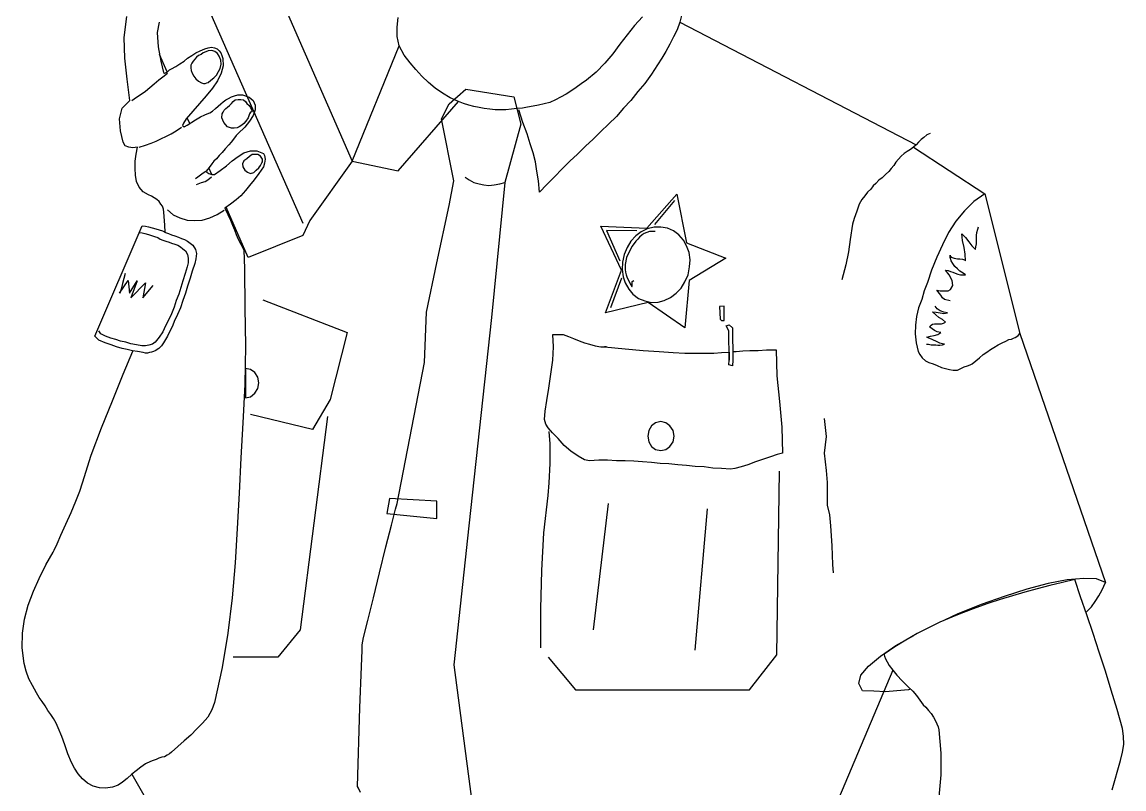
# Model space of a CAD drawing. Extents: x 8762 to 9373, y 5318 to 7259.
# Drawn here: x 8777 to 9373, y 6519 to 6934 of the extents above; entities that cross this region are included whole.
import ezdxf

# ---------------------------------------------------------------- set-up
doc = ezdxf.new("R2010")
doc.units = 0
doc.header["$LTSCALE"] = 1270
doc.header["$MEASUREMENT"] = 0
doc.layers.get('0').update_dxf_attribs({"linetype": 'CONTINUOUS'})

msp = doc.modelspace()

# ---------------------------------------------------------------- linework, layer by layer
at = {"linetype": 'CONTINUOUS'}
for p, q in [((8880.6, 7030.31), (8955.66, 6858.4)), ((8850.45, 7003.8), (8928.88, 6824.92)), ((8832.32, 6925.38), (8833.72, 6936.83)), ((8851.3, 6933.75), (8850.18, 6928.17)), ((8979.94, 6930.96), (8980.49, 6936.27)), ((9112.76, 6936.54), (9108.29, 6931.8)), ((9132.85, 6933.75), (9131.45, 6929.57)), ((9133.97, 6937.94), (9132.85, 6933.75)), ((9132.85, 6933.75), (9260.65, 6867.33)), ((8850.18, 6928.17), (8850.74, 6920.35)), ((8979.94, 6925.94), (8979.94, 6930.96)), ((9104.38, 6926.78), (9100.48, 6921.75)), ((9108.29, 6931.8), (9104.38, 6926.78)), ((9131.45, 6929.57), (9129.5, 6925.66)), ((8832.6, 6914.22), (8832.32, 6925.38)), ((8850.74, 6920.35), (8852.13, 6912.55)), ((8955.66, 6858.4), (8981.05, 6920.91)), ((8981.05, 6920.91), (8979.94, 6925.94)), ((8983.84, 6915.9), (8981.05, 6920.91)), ((9100.48, 6921.75), (9096.57, 6916.46)), ((9127.54, 6921.75), (9125.31, 6917.85)), ((9129.5, 6925.66), (9127.54, 6921.75)), ((8833.99, 6902.78), (8832.6, 6914.22)), ((8855.57, 6906.75), (8851.49, 6916.14)), ((8864.68, 6912.55), (8866.64, 6914.22)), ((8866.64, 6914.22), (8868.87, 6915.61)), ((8868.87, 6915.61), (8871.11, 6917)), ((8871.38, 6914.78), (8870.55, 6913.66)), ((8871.11, 6917), (8873.34, 6918.13)), ((8872.5, 6915.61), (8871.38, 6914.78)), ((8873.9, 6916.17), (8872.5, 6915.61)), ((8873.34, 6918.13), (8875.85, 6919.25)), ((8875.01, 6917), (8873.9, 6916.17)), ((8876.4, 6917.57), (8875.01, 6917)), ((8875.85, 6919.25), (8877.8, 6919.81)), ((8877.8, 6918.13), (8876.4, 6917.57)), ((8877.8, 6919.81), (8879.48, 6920.08)), ((8879.75, 6918.4), (8877.8, 6918.13)), ((8879.48, 6920.08), (8881.15, 6919.81)), ((8881.43, 6917.85), (8879.75, 6918.4)), ((8881.15, 6919.81), (8882.54, 6919.25)), ((8882.83, 6916.73), (8881.43, 6917.85)), ((8882.54, 6919.25), (8883.66, 6918.13)), ((8883.66, 6915.34), (8882.83, 6916.73)), ((8883.66, 6918.13), (8884.5, 6917)), ((8884.5, 6913.11), (8883.66, 6915.34)), ((8884.5, 6917), (8885.06, 6915.61)), ((8885.06, 6915.61), (8885.62, 6913.94)), ((8986.92, 6911.71), (8983.84, 6915.9)), ((9096.57, 6916.46), (9092.39, 6911.43)), ((9123.08, 6914.22), (9120.85, 6910.59)), ((9125.31, 6917.85), (9123.08, 6914.22)), ((8852.13, 6912.55), (8853.53, 6906.41)), ((8856.88, 6907.8), (8857.99, 6908.36)), ((8857.99, 6908.36), (8860.23, 6909.76)), ((8860.23, 6909.76), (8862.46, 6911.15)), ((8862.46, 6911.15), (8864.68, 6912.55)), ((8868.87, 6911.43), (8868.32, 6910.32)), ((8868.32, 6910.32), (8868.32, 6908.92)), ((8868.32, 6908.92), (8868.59, 6907.52)), ((8869.71, 6912.55), (8868.87, 6911.43)), ((8870.55, 6913.66), (8869.71, 6912.55)), ((8883.39, 6906.97), (8884.22, 6908.64)), ((8884.22, 6908.64), (8884.78, 6910.87)), ((8884.78, 6910.87), (8884.5, 6913.11)), ((8885.89, 6910.03), (8884.78, 6906.12)), ((8885.62, 6913.94), (8885.89, 6910.03)), ((8989.98, 6908.08), (8986.92, 6911.71)), ((9092.39, 6911.43), (9087.64, 6906.68)), ((9120.85, 6910.59), (9117.5, 6905.57)), ((8835.38, 6891.34), (8833.99, 6902.78)), ((8848.5, 6900.27), (8851.01, 6902.5)), ((8851.01, 6902.5), (8853.24, 6904.18)), ((8853.24, 6904.18), (8855.76, 6906.12)), ((8853.53, 6906.41), (8854.09, 6906.12)), ((8854.09, 6906.12), (8855.48, 6906.68)), ((8855.48, 6906.68), (8856.88, 6907.8)), ((8868.59, 6907.52), (8869.15, 6906.12)), ((8869.15, 6906.12), (8869.99, 6904.45)), ((8869.99, 6904.45), (8871.11, 6903.06)), ((8871.11, 6903.06), (8872.5, 6901.66)), ((8879.2, 6902.22), (8880.87, 6903.62)), ((8880.87, 6903.62), (8882.27, 6905.01)), ((8882.27, 6905.01), (8883.39, 6906.97)), ((8884.78, 6906.12), (8882.83, 6901.94)), ((8993.33, 6904.45), (8989.98, 6908.08)), ((8996.96, 6901.1), (8993.33, 6904.45)), ((9087.64, 6906.68), (9082.34, 6902.22)), ((9117.5, 6905.57), (9113.87, 6900.54)), ((8841.52, 6894.69), (8843.75, 6896.36)), ((8843.75, 6896.36), (8846.27, 6898.31)), ((8846.27, 6898.31), (8848.5, 6900.27)), ((8872.5, 6901.66), (8874.17, 6900.83)), ((8874.17, 6900.83), (8875.29, 6900.54)), ((8875.29, 6900.54), (8876.13, 6900.54)), ((8876.13, 6900.54), (8876.96, 6900.83)), ((8880.04, 6898.04), (8876.69, 6893.84)), ((8876.96, 6900.83), (8877.8, 6901.1)), ((8877.8, 6901.1), (8879.2, 6902.22)), ((8882.83, 6901.94), (8880.04, 6898.04)), ((9000.59, 6898.04), (8996.96, 6901.1)), ((9004.5, 6895.24), (9000.59, 6898.04)), ((9008.12, 6889.39), (9017.05, 6897.48)), ((9017.05, 6897.48), (9043, 6893.29)), ((9073.97, 6896.36), (9071.46, 6894.69)), ((9076.76, 6898.31), (9073.97, 6896.36)), ((9079.55, 6900.27), (9076.76, 6898.31)), ((9082.34, 6902.22), (9079.55, 6900.27)), ((9113.87, 6900.54), (9110.24, 6896.08)), ((8831.2, 6887.16), (8835.38, 6891.34)), ((8836.5, 6891.34), (8839.01, 6893.01)), ((8839.01, 6893.01), (8841.52, 6894.69)), ((8876.69, 6893.84), (8873.06, 6889.66)), ((8884.5, 6889.39), (8885.89, 6890.49)), ((8885.89, 6890.49), (8887.29, 6891.61)), ((8887.29, 6891.61), (8888.68, 6892.45)), ((8888.68, 6892.45), (8890.36, 6893.29)), ((8890.36, 6893.29), (8892.03, 6893.84)), ((8890.36, 6889.66), (8891.2, 6890.78)), ((8891.2, 6890.78), (8892.32, 6891.61)), ((8892.03, 6893.84), (8893.71, 6894.4)), ((8892.32, 6891.61), (8893.99, 6891.9)), ((8893.71, 6894.4), (8895.11, 6894.4)), ((8893.99, 6891.9), (8895.38, 6891.9)), ((8895.11, 6894.4), (8896.23, 6894.4)), ((8895.38, 6891.9), (8896.77, 6891.61)), ((8896.23, 6894.4), (8899.85, 6893.01)), ((8896.77, 6891.61), (8897.89, 6890.78)), ((8897.89, 6890.78), (8898.73, 6889.66)), ((8899.85, 6893.01), (8902.08, 6891.34)), ((8902.08, 6891.34), (8903.2, 6888.82)), ((8980.6, 6853.2), (9013.14, 6890.78)), ((9008.68, 6892.73), (9004.5, 6895.24)), ((9013.14, 6890.78), (9008.68, 6892.73)), ((9015.93, 6889.66), (9013.14, 6890.78)), ((9043, 6893.29), (9046.91, 6878.5)), ((9065.6, 6891.61), (9062.54, 6890.22)), ((9068.39, 6893.01), (9065.6, 6891.61)), ((9071.46, 6894.69), (9068.39, 6893.01)), ((9106.33, 6891.34), (9102.44, 6887.16)), ((9110.24, 6896.08), (9106.33, 6891.34)), ((8829.81, 6881.29), (8831.2, 6887.16)), ((8869.43, 6885.48), (8865.81, 6881.29)), ((8873.06, 6889.66), (8869.43, 6885.48)), ((8877.25, 6884.08), (8878.64, 6884.64)), ((8878.64, 6884.64), (8880.04, 6885.48)), ((8880.04, 6885.48), (8881.71, 6886.87)), ((8881.71, 6886.87), (8884.5, 6889.39)), ((8885.34, 6884.08), (8885.89, 6884.92)), ((8885.89, 6884.92), (8886.45, 6886.04)), ((8886.45, 6886.04), (8887.29, 6886.87)), ((8887.29, 6886.87), (8888.13, 6887.7)), ((8888.13, 6887.7), (8889.24, 6888.55)), ((8889.24, 6888.55), (8890.36, 6889.66)), ((8898.73, 6889.66), (8899.85, 6888.55)), ((8899.85, 6888.55), (8900.68, 6887.43)), ((8900.68, 6884.92), (8900.12, 6884.08)), ((8900.68, 6887.43), (8901.24, 6886.31)), ((8901.24, 6885.2), (8900.68, 6884.92)), ((8901.24, 6886.31), (8901.52, 6885.75)), ((8901.52, 6885.75), (8901.24, 6885.2)), ((8903.2, 6886.31), (8902.08, 6883.25)), ((8903.2, 6888.82), (8903.2, 6886.31)), ((9003.94, 6881.29), (9008.12, 6889.39)), ((9018.73, 6888.82), (9015.93, 6889.66)), ((9021.52, 6887.99), (9018.73, 6888.82)), ((9024.31, 6887.43), (9021.52, 6887.99)), ((9027.1, 6886.87), (9024.31, 6887.43)), ((9030.16, 6886.6), (9027.1, 6886.87)), ((9032.95, 6886.31), (9030.16, 6886.6)), ((9036.03, 6886.31), (9032.95, 6886.31)), ((9038.82, 6886.31), (9036.03, 6886.31)), ((9041.89, 6886.6), (9038.82, 6886.31)), ((9044.68, 6886.87), (9041.89, 6886.6)), ((9047.74, 6887.16), (9044.68, 6886.87)), ((9048.03, 6879.34), (9045.79, 6886.31)), ((9050.53, 6887.7), (9047.74, 6887.16)), ((9053.61, 6888.26), (9050.53, 6887.7)), ((9056.4, 6888.82), (9053.61, 6888.26)), ((9059.46, 6889.39), (9056.4, 6888.82)), ((9062.54, 6890.22), (9059.46, 6889.39)), ((9102.44, 6887.16), (9098.53, 6882.69)), ((8830.37, 6874.88), (8829.81, 6881.29)), ((8864.41, 6879.06), (8863.85, 6877.67)), ((8865.81, 6881.29), (8864.41, 6879.06)), ((8867.73, 6878.8), (8866.36, 6881.94)), ((8866.37, 6877.94), (8870.82, 6880.73)), ((8870.82, 6880.73), (8873.61, 6882.41)), ((8873.61, 6882.41), (8875.85, 6883.52)), ((8875.85, 6883.52), (8877.25, 6884.08)), ((8885.06, 6881.85), (8885.34, 6884.08)), ((8886.18, 6879.34), (8885.06, 6881.85)), ((8888.13, 6877.11), (8886.18, 6879.34)), ((8897.06, 6878.78), (8895.94, 6877.94)), ((8898.17, 6880.17), (8897.06, 6878.78)), ((8900.12, 6880.17), (8897.62, 6876.82)), ((8899.29, 6881.85), (8898.17, 6880.17)), ((8900.12, 6884.08), (8899.29, 6881.85)), ((8902.08, 6883.25), (8900.12, 6880.17)), ((9010.64, 6847.81), (9003.94, 6881.29)), ((9046.91, 6878.5), (9038.26, 6846.97)), ((9050.26, 6873.2), (9048.03, 6879.34)), ((9094.34, 6878.5), (9090.15, 6874.59)), ((9098.53, 6882.69), (9094.34, 6878.5)), ((8831.76, 6868.73), (8830.37, 6874.88)), ((8854.92, 6871.8), (8857.71, 6873.2)), ((8857.71, 6873.2), (8860.5, 6874.88)), ((8860.5, 6874.88), (8863.29, 6876.82)), ((8863.85, 6877.67), (8864.68, 6877.11)), ((8864.68, 6877.11), (8866.37, 6877.94)), ((8890.36, 6876.27), (8888.13, 6877.11)), ((8891.76, 6876.27), (8890.36, 6876.27)), ((8893.42, 6876.55), (8891.76, 6876.27)), ((8893.99, 6873.47), (8892.88, 6872.36)), ((8894.55, 6877.11), (8893.42, 6876.55)), ((8897.62, 6876.82), (8893.99, 6873.47)), ((8895.94, 6877.94), (8894.55, 6877.11)), ((9051.93, 6867.89), (9050.26, 6873.2)), ((9090.15, 6874.59), (9085.96, 6870.41)), ((9266.52, 6872.64), (9264.84, 6871.24)), ((9268.19, 6873.47), (9266.52, 6872.64)), ((8832.87, 6866.78), (8831.76, 6868.73)), ((8834.82, 6865.94), (8832.87, 6866.78)), ((8840.41, 6865.94), (8843.75, 6867.06)), ((8843.75, 6867.06), (8846.83, 6868.18)), ((8846.83, 6868.18), (8849.62, 6869.29)), ((8849.62, 6869.29), (8852.41, 6870.68)), ((8852.41, 6870.68), (8854.92, 6871.8)), ((8888.97, 6867.33), (8887.01, 6865.1)), ((8890.09, 6868.73), (8888.97, 6867.33)), ((8891.48, 6870.41), (8890.09, 6868.73)), ((8892.88, 6872.36), (8891.48, 6870.41)), ((9053.61, 6862.87), (9051.93, 6867.89)), ((9081.78, 6866.5), (9077.59, 6862.31)), ((9085.96, 6870.41), (9081.78, 6866.5)), ((9260.65, 6867.33), (9259.26, 6865.94)), ((9262.05, 6868.73), (9260.65, 6867.33)), ((9263.44, 6870.13), (9262.05, 6868.73)), ((9264.84, 6871.24), (9263.44, 6870.13)), ((8837.06, 6865.66), (8834.82, 6865.94)), ((8839.57, 6865.94), (8837.06, 6865.66)), ((8838.17, 6858.4), (8838.73, 6862.31)), ((8838.73, 6862.31), (8839.57, 6865.94)), ((8883.66, 6861.48), (8882.27, 6859.8)), ((8885.34, 6863.15), (8883.66, 6861.48)), ((8887.01, 6865.1), (8885.34, 6863.15)), ((8890.64, 6858.69), (8893.99, 6860.92)), ((8893.99, 6860.92), (8897.06, 6862.87)), ((8897.06, 6862.87), (8900.68, 6863.99)), ((8900.12, 6860.92), (8898.73, 6859.8)), ((8901.52, 6862.04), (8900.12, 6860.92)), ((8900.68, 6863.99), (8904.03, 6863.99)), ((8903.2, 6862.04), (8901.52, 6862.04)), ((8904.59, 6862.04), (8903.2, 6862.04)), ((8904.03, 6863.99), (8907.66, 6862.59)), ((8905.99, 6861.19), (8904.59, 6862.04)), ((8906.82, 6860.08), (8905.99, 6861.19)), ((8907.66, 6862.59), (8908.22, 6861.48)), ((8908.22, 6861.48), (8908.5, 6859.52)), ((9054.72, 6858.13), (9053.61, 6862.87)), ((9077.59, 6862.31), (9073.41, 6858.4)), ((9252.56, 6861.19), (9251.17, 6859.52)), ((9254.24, 6862.59), (9252.56, 6861.19)), ((9255.91, 6863.71), (9254.24, 6862.59)), ((9257.58, 6864.83), (9255.91, 6863.71)), ((9259.26, 6865.94), (9257.58, 6864.83)), ((9259.26, 6865.94), (9297.77, 6840.82)), ((8838.17, 6854.51), (8838.17, 6858.4)), ((8878.36, 6855.06), (8876.69, 6853.11)), ((8879.75, 6851.16), (8878.16, 6854.82)), ((8879.75, 6857.01), (8878.36, 6855.06)), ((8880.87, 6858.4), (8879.75, 6857.01)), ((8882.27, 6859.8), (8880.87, 6858.4)), ((8884.22, 6853.39), (8887.57, 6855.9)), ((8887.57, 6855.9), (8890.64, 6858.69)), ((8897.06, 6858.69), (8896.23, 6857.01)), ((8896.23, 6857.01), (8896.5, 6855.34)), ((8896.5, 6855.34), (8897.62, 6853.66)), ((8898.73, 6859.8), (8897.06, 6858.69)), ((8903.76, 6853.66), (8905.15, 6854.78)), ((8905.15, 6854.78), (8905.99, 6856.18)), ((8907.66, 6855.34), (8905.15, 6851.71)), ((8905.99, 6856.18), (8906.82, 6857.57)), ((8907.11, 6859.52), (8906.82, 6860.08)), ((8906.82, 6857.57), (8907.11, 6858.13)), ((8907.11, 6858.96), (8907.11, 6859.52)), ((8907.11, 6858.13), (8907.11, 6858.96)), ((8908.22, 6857.3), (8907.66, 6855.34)), ((8908.5, 6859.52), (8908.22, 6857.3)), ((8955.66, 6858.4), (8932.77, 6826.32)), ((8955.66, 6858.4), (8980.6, 6853.2)), ((9055.56, 6853.11), (9054.72, 6858.13)), ((9073.41, 6858.4), (9069.23, 6854.22)), ((9248.65, 6856.18), (9247.26, 6854.51)), ((9249.77, 6857.84), (9248.65, 6856.18)), ((9251.17, 6859.52), (9249.77, 6857.84)), ((8838.46, 6850.87), (8838.17, 6854.51)), ((8839.01, 6847.52), (8838.46, 6850.87)), ((8872.22, 6849.76), (8870.82, 6848.92)), ((8873.61, 6850.87), (8872.22, 6849.76)), ((8875.01, 6851.99), (8873.61, 6850.87)), ((8876.4, 6852.83), (8875.01, 6851.99)), ((8876.69, 6853.11), (8876.96, 6852.55)), ((8876.96, 6852.55), (8878.08, 6851.71)), ((8877.52, 6848.37), (8879.48, 6850.04)), ((8878.08, 6851.71), (8879.75, 6851.16)), ((8879.75, 6851.16), (8881.15, 6851.16)), ((8881.15, 6851.16), (8884.22, 6853.39)), ((8897.62, 6853.66), (8899.01, 6852.55)), ((8899.01, 6852.55), (8900.68, 6851.71)), ((8900.68, 6851.71), (8902.36, 6852.27)), ((8902.36, 6852.27), (8903.76, 6853.66)), ((8905.15, 6851.71), (8902.64, 6848.37)), ((9016.78, 6849.76), (9019, 6848.37)), ((9056.4, 6847.81), (9055.56, 6853.11)), ((9065.05, 6850.04), (9060.86, 6845.85)), ((9069.23, 6854.22), (9065.05, 6850.04)), ((9242.24, 6849.48), (9240.56, 6848.08)), ((9244.19, 6851.16), (9242.24, 6849.48)), ((9245.86, 6852.83), (9244.19, 6851.16)), ((9247.26, 6854.51), (9245.86, 6852.83)), ((8840.41, 6844.46), (8839.01, 6847.52)), ((8842.64, 6841.94), (8840.41, 6844.46)), ((8871.38, 6845.85), (8874.17, 6846.97)), ((8874.17, 6846.97), (8876.13, 6847.52)), ((8876.13, 6847.52), (8877.52, 6848.37)), ((8900.12, 6845.29), (8897.89, 6842.5)), ((8902.64, 6848.37), (8900.12, 6845.29)), ((9008.12, 6834.41), (9010.64, 6847.81)), ((9019, 6848.37), (9021.52, 6846.97)), ((9021.52, 6846.97), (9024.31, 6846.13)), ((9024.31, 6846.13), (9026.81, 6845.57)), ((9026.81, 6845.57), (9029.61, 6845.29)), ((9029.61, 6845.29), (9032.4, 6845.57)), ((9038.26, 6846.97), (9031.01, 6773.85)), ((9032.4, 6845.57), (9035.47, 6846.13)), ((9035.47, 6846.13), (9038.26, 6846.97)), ((9056.96, 6841.67), (9056.4, 6847.81)), ((9060.86, 6845.85), (9056.96, 6841.67)), ((9236.1, 6843.34), (9234.42, 6841.67)), ((9237.49, 6845.02), (9236.1, 6843.34)), ((9238.89, 6846.41), (9237.49, 6845.02)), ((9240.56, 6848.08), (9238.89, 6846.41)), ((8845.43, 6840.27), (8842.64, 6841.94)), ((8847.1, 6839.43), (8845.43, 6840.27)), ((8848.5, 6838.59), (8847.1, 6839.43)), ((8849.89, 6837.76), (8848.5, 6838.59)), ((8851.3, 6836.64), (8849.89, 6837.76)), ((8892.88, 6837.48), (8889.8, 6835.24)), ((8895.38, 6839.71), (8892.88, 6837.48)), ((8897.89, 6842.5), (8895.38, 6839.71)), ((9114.99, 6822.13), (9131.18, 6840.55)), ((9130.06, 6837.2), (9119.17, 6824.09)), ((9131.18, 6840.55), (9136.48, 6814.32)), ((9231.35, 6837.76), (9229.96, 6835.24)), ((9233.02, 6839.71), (9231.35, 6837.76)), ((9234.42, 6841.67), (9233.02, 6839.71)), ((9297.77, 6840.82), (9291.91, 6836.64)), ((9297.77, 6840.82), (9316.74, 6765.2)), ((8852.13, 6835.24), (8851.3, 6836.64)), ((8852.97, 6834.13), (8852.13, 6835.24)), ((8853.53, 6832.45), (8852.97, 6834.13)), ((8853.8, 6830.78), (8853.53, 6832.45)), ((8854.36, 6823.8), (8853.8, 6830.78)), ((8855.76, 6832.18), (8858.83, 6829.39)), ((8882.54, 6829.66), (8886.45, 6831.89)), ((8889.8, 6835.24), (8886.74, 6833.01)), ((8886.74, 6833.01), (8888.41, 6829.66)), ((8899.29, 6806.23), (8887.42, 6833.51)), ((9001.42, 6803.44), (9008.12, 6834.41)), ((9228.56, 6831.34), (9227.17, 6827.44)), ((9229.96, 6835.24), (9228.56, 6831.34)), ((9286.89, 6831.62), (9282.15, 6826.04)), ((9291.91, 6836.64), (9286.89, 6831.62)), ((8858.83, 6829.39), (8862.46, 6827.71)), ((8862.46, 6827.71), (8866.37, 6826.6)), ((8866.37, 6826.6), (8870.26, 6826.32)), ((8870.26, 6826.32), (8874.46, 6826.6)), ((8874.46, 6826.6), (8878.64, 6827.71)), ((8878.64, 6827.71), (8882.54, 6829.66)), ((8888.41, 6829.66), (8889.8, 6826.6)), ((8889.8, 6826.6), (8890.92, 6823.8)), ((8932.77, 6826.32), (8928.88, 6818.22)), ((9227.17, 6827.44), (9226.34, 6824.36)), ((9282.15, 6826.04), (9278.24, 6819.9)), ((8816.41, 6763.81), (8842.08, 6823.53)), ((8840.41, 6819.9), (8842.08, 6819.62)), ((8842.08, 6823.53), (8843.75, 6823.25)), ((8842.08, 6819.62), (8843.48, 6819.34)), ((8843.48, 6819.34), (8845.43, 6818.78)), ((8843.75, 6823.25), (8845.43, 6822.97)), ((8845.43, 6822.97), (8847.39, 6822.41)), ((8847.39, 6822.41), (8849.34, 6821.86)), ((8849.34, 6821.86), (8851.3, 6821.3)), ((8851.3, 6821.3), (8852.97, 6820.74)), ((8852.97, 6820.74), (8854.64, 6819.9)), ((8854.51, 6819.96), (8854.36, 6823.8)), ((8854.64, 6819.9), (8856.32, 6819.34)), ((8856.32, 6819.34), (8857.99, 6818.51)), ((8890.92, 6823.8), (8892.03, 6821.3)), ((8892.03, 6821.3), (8892.88, 6818.78)), ((9090.15, 6823.25), (9114.99, 6822.13)), ((9101.32, 6799.53), (9090.15, 6823.25)), ((9093.22, 6821.01), (9100.48, 6804.55)), ((9109.68, 6820.74), (9093.22, 6821.01)), ((9111.91, 6820.18), (9109.12, 6817.95)), ((9115.26, 6821.86), (9111.91, 6820.18)), ((9113.59, 6819.34), (9112.47, 6818.51)), ((9114.99, 6819.9), (9113.59, 6819.34)), ((9116.38, 6820.46), (9114.99, 6819.9)), ((9118.9, 6822.69), (9115.26, 6821.86)), ((9117.78, 6820.46), (9116.38, 6820.46)), ((9119.46, 6820.46), (9117.78, 6820.46)), ((9122.52, 6822.69), (9118.9, 6822.69)), ((9126.15, 6822.13), (9122.52, 6822.69)), ((9129.5, 6820.74), (9126.15, 6822.13)), ((9132.28, 6818.51), (9129.5, 6820.74)), ((9226.34, 6824.36), (9224.94, 6815.99)), ((9278.24, 6819.9), (9274.89, 6813.2)), ((9285.48, 6819.07), (9287.44, 6817.11)), ((9285.77, 6815.43), (9285.48, 6819.07)), ((9293.3, 6818.22), (9293.58, 6819.9)), ((9293.58, 6819.9), (9294.14, 6821.57)), ((9294.14, 6821.57), (9294.42, 6822.97)), ((8845.43, 6818.78), (8847.1, 6818.22)), ((8847.1, 6818.22), (8848.78, 6817.66)), ((8848.78, 6817.66), (8850.45, 6817.11)), ((8850.45, 6817.11), (8851.85, 6816.27)), ((8851.85, 6816.27), (8853.24, 6815.72)), ((8853.24, 6815.72), (8854.92, 6815.16)), ((8854.92, 6815.16), (8856.59, 6814.6)), ((8856.59, 6814.6), (8857.99, 6814.04)), ((8857.99, 6818.51), (8859.67, 6817.95)), ((8857.99, 6814.04), (8859.67, 6813.48)), ((8859.67, 6817.95), (8861.62, 6817.39)), ((8859.67, 6813.48), (8861.34, 6812.92)), ((8861.34, 6812.92), (8862.73, 6812.08)), ((8861.62, 6817.39), (8863.29, 6816.55)), ((8863.29, 6816.55), (8864.97, 6815.99)), ((8864.97, 6815.99), (8866.64, 6815.16)), ((8866.64, 6815.16), (8868.03, 6814.04)), ((8868.03, 6814.04), (8869.43, 6812.92)), ((8869.43, 6812.92), (8870.82, 6810.69)), ((8892.88, 6818.78), (8893.99, 6816.27)), ((8893.99, 6816.27), (8895.38, 6813.48)), ((8895.38, 6813.48), (8897.06, 6810.41)), ((8928.88, 6818.22), (8899.29, 6806.23)), ((9106.33, 6815.16), (9104.38, 6811.81)), ((9109.12, 6817.95), (9106.33, 6815.16)), ((9109.12, 6815.16), (9107.17, 6812.37)), ((9110.24, 6816.27), (9109.12, 6815.16)), ((9111.08, 6817.39), (9110.24, 6816.27)), ((9112.47, 6818.51), (9111.08, 6817.39)), ((9134.8, 6815.72), (9132.28, 6818.51)), ((9136.48, 6812.64), (9134.8, 6815.72)), ((9136.48, 6814.32), (9157.69, 6805.94)), ((9224.94, 6815.99), (9224.1, 6809.29)), ((9274.89, 6813.2), (9271.81, 6806.5)), ((9286.6, 6811.81), (9285.77, 6815.43)), ((9287.44, 6817.11), (9289.12, 6814.87)), ((9289.12, 6814.87), (9290.79, 6812.64)), ((9293.03, 6812.08), (9293.3, 6813.76)), ((9293.3, 6816.83), (9293.3, 6818.22)), ((9293.3, 6815.43), (9293.3, 6816.83)), ((9293.3, 6813.76), (9293.3, 6815.43)), ((8862.73, 6812.08), (8864.12, 6810.97)), ((8864.12, 6810.97), (8865.52, 6809.85)), ((8865.52, 6809.85), (8866.64, 6807.9)), ((8866.64, 6807.9), (8866.91, 6805.94)), ((8870.82, 6810.69), (8871.38, 6808.46)), ((8871.38, 6808.46), (8871.11, 6805.67)), ((8897.06, 6810.41), (8897.33, 6800.09)), ((9102.71, 6807.9), (9101.88, 6803.71)), ((9104.38, 6811.81), (9102.71, 6807.9)), ((9105.5, 6809.29), (9104.1, 6806.23)), ((9107.17, 6812.37), (9105.5, 6809.29)), ((9137.87, 6809.02), (9136.48, 6812.64)), ((9138.42, 6805.11), (9137.87, 6809.02)), ((9224.1, 6809.29), (9222.7, 6802.32)), ((9279.07, 6807.62), (9279.35, 6806.78)), ((9279.07, 6806.23), (9279.07, 6807.62)), ((9287.17, 6808.18), (9286.6, 6811.81)), ((9287.44, 6804.55), (9287.17, 6808.18)), ((9290.79, 6812.64), (9292.74, 6810.69)), ((9292.74, 6810.69), (9293.03, 6812.08)), ((8866.37, 6801.2), (8865.24, 6797.57)), ((8866.91, 6803.44), (8866.37, 6801.2)), ((8866.91, 6805.94), (8866.91, 6803.44)), ((8870.55, 6803.15), (8869.15, 6798.97)), ((8871.11, 6805.67), (8870.55, 6803.15)), ((8995.84, 6776.64), (9001.42, 6803.44)), ((9101.88, 6803.71), (9101.59, 6799.8)), ((9104.1, 6806.23), (9103.27, 6802.59)), ((9103.27, 6802.59), (9103.27, 6801.2)), ((9103.27, 6801.2), (9103.27, 6799.8)), ((9137.31, 6797.01), (9138.15, 6801.2)), ((9157.69, 6805.94), (9137.87, 6793.95)), ((9138.15, 6801.2), (9138.42, 6805.11)), ((9222.7, 6802.32), (9220.47, 6794.23)), ((9271.81, 6806.5), (9269.02, 6799.53)), ((9279.63, 6804.55), (9279.07, 6806.23)), ((9279.35, 6806.78), (9280.19, 6806.23)), ((9280.47, 6803.15), (9279.63, 6804.55)), ((9280.19, 6806.23), (9281.3, 6805.94)), ((9281.59, 6801.48), (9280.47, 6803.15)), ((9281.3, 6805.94), (9282.98, 6805.67)), ((9282.98, 6800.09), (9281.59, 6801.48)), ((9282.98, 6805.67), (9284.38, 6805.67)), ((9284.38, 6805.67), (9285.77, 6805.38)), ((9285.77, 6805.38), (9286.89, 6805.11)), ((9286.89, 6805.11), (9287.44, 6804.55)), ((8832.87, 6797.57), (8831.48, 6792.27)), ((8865.24, 6797.57), (8864.12, 6793.67)), ((8868.03, 6795.06), (8866.64, 6790.88)), ((8869.15, 6798.97), (8868.03, 6795.06)), ((8897.33, 6800.09), (8897.62, 6779.16)), ((9092.66, 6776.37), (9101.32, 6799.53)), ((9101.32, 6795.06), (9095.45, 6779.16)), ((9101.59, 6799.8), (9102.15, 6795.89)), ((9102.15, 6795.89), (9103.27, 6792.56)), ((9103.27, 6799.8), (9103.54, 6798.41)), ((9103.54, 6798.41), (9103.83, 6797.01)), ((9103.83, 6797.01), (9104.38, 6795.35)), ((9104.38, 6795.35), (9105.23, 6793.67)), ((9135.63, 6793.11), (9137.31, 6797.01)), ((9269.02, 6799.53), (9266.79, 6792.83)), ((9276.56, 6799.53), (9277.95, 6799.24)), ((9278.51, 6797.01), (9276.56, 6799.53)), ((9277.95, 6799.24), (9279.35, 6798.7)), ((9280.19, 6793.95), (9278.51, 6797.01)), ((9279.35, 6798.7), (9280.47, 6798.41)), ((9280.47, 6798.41), (9281.86, 6797.85)), ((9281.86, 6797.85), (9283.26, 6797.3)), ((9284.38, 6798.97), (9282.98, 6800.09)), ((9283.26, 6797.3), (9284.65, 6797.01)), ((9286.04, 6797.85), (9284.38, 6798.97)), ((9284.65, 6797.01), (9286.04, 6797.01)), ((9287.44, 6797.01), (9286.04, 6797.85)), ((9286.04, 6797.01), (9287.44, 6797.01)), ((8829.81, 6786.97), (8834.55, 6793.95)), ((8830.64, 6789.21), (8830.08, 6787.53)), ((8831.48, 6792.27), (8830.64, 6789.21)), ((8834.55, 6793.95), (8835.11, 6786.97)), ((8835.11, 6786.97), (8839.29, 6793.67)), ((8839.29, 6793.67), (8835.94, 6784.46)), ((8835.94, 6784.46), (8843.75, 6792.56)), ((8843.75, 6792.56), (8842.36, 6784.46)), ((8842.36, 6784.46), (8847.95, 6791.16)), ((8863.02, 6790.04), (8861.9, 6786.42)), ((8864.12, 6793.67), (8863.02, 6790.04)), ((8866.64, 6790.88), (8865.52, 6786.97)), ((9103.27, 6792.56), (9105.23, 6789.21)), ((9105.23, 6793.67), (9106.06, 6792)), ((9105.23, 6789.21), (9107.45, 6786.42)), ((9106.06, 6792), (9106.89, 6790.6)), ((9106.89, 6790.6), (9107.17, 6790.6)), ((9107.17, 6793.39), (9108.01, 6793.95)), ((9107.17, 6792), (9107.17, 6793.39)), ((9107.17, 6790.6), (9107.17, 6792)), ((9130.89, 6786.97), (9133.68, 6789.76)), ((9133.68, 6789.76), (9135.63, 6793.11)), ((9137.87, 6793.95), (9135.63, 6768.27)), ((9266.79, 6792.83), (9265.12, 6788.36)), ((9279.35, 6788.92), (9280.47, 6791.16)), ((9280.47, 6791.16), (9280.19, 6793.95)), ((8830.08, 6787.53), (8829.81, 6786.97)), ((8860.5, 6783.07), (8859.38, 6779.43)), ((8861.9, 6786.42), (8860.5, 6783.07)), ((8864.12, 6783.07), (8862.73, 6779.16)), ((8865.52, 6786.97), (8864.12, 6783.07)), ((8907.38, 6783.34), (8952.87, 6765.76)), ((9107.45, 6786.42), (9110.52, 6784.18)), ((9110.52, 6784.18), (9113.87, 6782.78)), ((9121.13, 6782.22), (9124.48, 6783.07)), ((9124.48, 6783.07), (9127.83, 6784.74)), ((9127.83, 6784.74), (9130.89, 6786.97)), ((9263.73, 6783.62), (9262.05, 6779.16)), ((9265.12, 6788.36), (9263.73, 6783.62)), ((9271.81, 6788.65), (9273.77, 6788.36)), ((9274.05, 6785.86), (9271.81, 6788.65)), ((9273.77, 6788.36), (9276.01, 6788.36)), ((9274.89, 6784.46), (9274.05, 6785.86)), ((9276.01, 6783.62), (9274.89, 6784.46)), ((9276.01, 6788.36), (9277.95, 6788.36)), ((9279.07, 6782.78), (9276.01, 6783.62)), ((9277.95, 6788.36), (9279.35, 6788.92)), ((8859.38, 6779.43), (8857.99, 6775.81)), ((8862.73, 6779.16), (8861.06, 6775.53)), ((8897.62, 6779.16), (8897.89, 6758.51)), ((9115.82, 6781.95), (9092.66, 6776.37)), ((9113.87, 6782.78), (9117.5, 6781.95)), ((9135.63, 6768.27), (9115.82, 6781.95)), ((9117.5, 6781.95), (9121.13, 6782.22)), ((9156.84, 6779.99), (9154.34, 6779.72)), ((9154.34, 6779.72), (9154.61, 6773.02)), ((9156.84, 6772.18), (9156.84, 6779.99)), ((9262.05, 6779.16), (9260.93, 6774.41)), ((9272.1, 6778.6), (9270.98, 6779.99)), ((9273.77, 6777.48), (9272.1, 6778.6)), ((9275.72, 6776.64), (9273.77, 6777.48)), ((8856.32, 6772.46), (8854.64, 6769.4)), ((8857.99, 6775.81), (8856.32, 6772.46)), ((8859.38, 6771.62), (8858.55, 6769.67)), ((8861.06, 6775.53), (8859.38, 6771.62)), ((8994.72, 6749.57), (8995.84, 6776.64)), ((9031.01, 6773.85), (9018.73, 6661.11)), ((9154.61, 6773.02), (9155.45, 6772.18)), ((9155.45, 6772.18), (9156.84, 6772.18)), ((9260.93, 6774.41), (9260.38, 6769.67)), ((9269.58, 6776.93), (9271.54, 6776.64)), ((9271.26, 6775.25), (9269.58, 6776.93)), ((9272.93, 6773.85), (9271.26, 6775.25)), ((9271.54, 6776.64), (9273.77, 6776.37)), ((9274.89, 6772.73), (9272.93, 6773.85)), ((9273.77, 6776.37), (9275.72, 6776.08)), ((9276.56, 6771.34), (9274.89, 6772.73)), ((9275.45, 6770.79), (9276.56, 6771.34)), ((9277.68, 6776.37), (9275.72, 6776.64)), ((9275.72, 6776.08), (9277.68, 6776.37)), ((8819.76, 6764.93), (8818.65, 6766.59)), ((8853.24, 6766.05), (8851.3, 6763.26)), ((8854.64, 6769.4), (8853.24, 6766.05)), ((8856.59, 6765.76), (8855.76, 6763.81)), ((8857.71, 6767.71), (8856.59, 6765.76)), ((8858.55, 6769.67), (8857.71, 6767.71)), ((8952.87, 6765.76), (8943.66, 6729.49)), ((9157.96, 6769.4), (9159.64, 6769.94)), ((9159.36, 6766.59), (9157.96, 6769.4)), ((9159.64, 6750.69), (9159.36, 6766.59)), ((9159.64, 6769.94), (9161.31, 6768.27)), ((9161.31, 6768.27), (9161.59, 6750.69)), ((9260.38, 6769.67), (9260.09, 6764.93)), ((9267.91, 6768.83), (9268.75, 6769.67)), ((9269.31, 6767.71), (9267.91, 6768.83)), ((9268.75, 6769.67), (9269.58, 6770.23)), ((9270.7, 6766.88), (9269.31, 6767.71)), ((9269.58, 6770.23), (9270.7, 6770.5)), ((9270.7, 6770.5), (9271.81, 6770.5)), ((9272.1, 6766.05), (9270.7, 6766.88)), ((9271.81, 6770.5), (9273.21, 6770.5)), ((9274.05, 6765.76), (9272.1, 6766.05)), ((9272.37, 6764.65), (9274.05, 6765.76)), ((9273.21, 6770.5), (9274.33, 6770.5)), ((9274.33, 6770.5), (9275.45, 6770.79)), ((9315.91, 6764.09), (9316.74, 6765.2)), ((9316.74, 6765.2), (9363.06, 6630.42)), ((8818.65, 6761.58), (8816.41, 6763.81)), ((8821.99, 6760.18), (8818.65, 6761.58)), ((8822.27, 6763.81), (8819.76, 6764.93)), ((8825.34, 6759.06), (8821.99, 6760.18)), ((8825.06, 6762.7), (8822.27, 6763.81)), ((8827.85, 6761.85), (8825.06, 6762.7)), ((8830.37, 6761.02), (8827.85, 6761.85)), ((8833.16, 6760.46), (8830.37, 6761.02)), ((8835.94, 6759.62), (8833.16, 6760.46)), ((8839.01, 6759.06), (8835.94, 6759.62)), ((8847.66, 6759.35), (8845.71, 6758.79)), ((8849.06, 6760.46), (8847.66, 6759.35)), ((8851.3, 6763.26), (8849.06, 6760.46)), ((8853.53, 6760.18), (8852.41, 6758.51)), ((8854.64, 6761.85), (8853.53, 6760.18)), ((8855.76, 6763.81), (8854.64, 6761.85)), ((9064.21, 6764.65), (9069.79, 6764.65)), ((9064.49, 6757.95), (9064.21, 6764.65)), ((9069.79, 6764.65), (9072.58, 6763.53)), ((9072.58, 6763.53), (9075.36, 6762.41)), ((9075.36, 6762.41), (9078.43, 6761.3)), ((9078.43, 6761.3), (9081.22, 6760.18)), ((9081.22, 6760.18), (9084.01, 6759.35)), ((9084.01, 6759.35), (9087.08, 6758.51)), ((9260.09, 6764.93), (9260.65, 6760.18)), ((9260.65, 6760.18), (9261.77, 6755.44)), ((9266.23, 6759.35), (9267.35, 6759.35)), ((9266.52, 6763.26), (9268.46, 6763.81)), ((9267.63, 6762.7), (9266.52, 6763.26)), ((9267.35, 6759.35), (9268.75, 6759.06)), ((9269.02, 6762.14), (9267.63, 6762.7)), ((9268.46, 6763.81), (9270.42, 6764.09)), ((9270.14, 6761.58), (9269.02, 6762.14)), ((9271.26, 6761.02), (9270.14, 6761.58)), ((9270.42, 6764.09), (9272.37, 6764.65)), ((9272.37, 6760.46), (9271.26, 6761.02)), ((9273.49, 6759.91), (9272.37, 6760.46)), ((9274.89, 6759.62), (9273.49, 6759.91)), ((9276.01, 6759.35), (9274.89, 6759.62)), ((9274.89, 6759.06), (9276.01, 6759.35)), ((9305.02, 6759.06), (9307.25, 6760.18)), ((9307.25, 6760.18), (9309.21, 6761.02)), ((9309.21, 6761.02), (9310.89, 6761.85)), ((9310.89, 6761.85), (9312.28, 6762.14)), ((9312.28, 6762.14), (9313.39, 6762.7)), ((9313.39, 6762.7), (9314.24, 6762.97)), ((9314.24, 6762.97), (9315.07, 6763.53)), ((9315.07, 6763.53), (9315.91, 6764.09)), ((8828.13, 6757.95), (8825.34, 6759.06)), ((8831.2, 6757.11), (8828.13, 6757.95)), ((8833.99, 6756.56), (8831.2, 6757.11)), ((8831.76, 6743.16), (8836.96, 6755.69)), ((8836.78, 6755.71), (8833.99, 6756.56)), ((8839.57, 6755.44), (8836.78, 6755.71)), ((8841.81, 6758.51), (8839.01, 6759.06)), ((8842.64, 6754.88), (8839.57, 6755.44)), ((8843.75, 6758.51), (8841.81, 6758.51)), ((8843.75, 6754.6), (8842.64, 6754.88)), ((8845.71, 6758.79), (8843.75, 6758.51)), ((8844.87, 6754.6), (8843.75, 6754.6)), ((8845.99, 6754.88), (8844.87, 6754.6)), ((8847.1, 6755.16), (8845.99, 6754.88)), ((8848.22, 6755.44), (8847.1, 6755.16)), ((8849.34, 6756), (8848.22, 6755.44)), ((8850.18, 6756.56), (8849.34, 6756)), ((8851.01, 6757.11), (8850.18, 6756.56)), ((8852.41, 6758.51), (8851.01, 6757.11)), ((8897.89, 6758.51), (8897.62, 6737.58)), ((9064.21, 6750.69), (9064.49, 6757.95)), ((9087.08, 6758.51), (9090.15, 6757.95)), ((9090.15, 6757.95), (9093.22, 6757.95)), ((9092.1, 6757.95), (9103.27, 6756.83)), ((9092.39, 6757.95), (9092.1, 6757.95)), ((9092.66, 6757.95), (9092.39, 6757.95)), ((9092.95, 6757.95), (9092.66, 6757.95)), ((9093.22, 6757.95), (9092.95, 6757.95)), ((9103.27, 6756.83), (9113.03, 6756)), ((9113.03, 6756), (9121.69, 6755.44)), ((9121.69, 6755.44), (9129.22, 6754.88)), ((9129.22, 6754.88), (9135.63, 6754.6)), ((9135.63, 6754.6), (9141.5, 6754.6)), ((9141.5, 6754.6), (9146.52, 6754.6)), ((9146.52, 6754.6), (9151.26, 6754.6)), ((9151.26, 6754.6), (9155.45, 6754.88)), ((9155.45, 6754.88), (9159.36, 6755.16)), ((9159.36, 6755.16), (9159.64, 6755.16)), ((9159.64, 6755.16), (9159.64, 6750.69)), ((9161.59, 6755.44), (9163.27, 6755.44)), ((9163.27, 6755.44), (9166.89, 6755.71)), ((9166.89, 6755.71), (9170.8, 6756)), ((9170.8, 6756), (9175.27, 6756)), ((9175.27, 6756), (9179.73, 6756.27)), ((9179.73, 6756.27), (9185.03, 6756.27)), ((9185.03, 6756.27), (9185.31, 6742.32)), ((9261.77, 6755.44), (9262.61, 6753.77)), ((9262.61, 6753.77), (9264, 6752.09)), ((9268.75, 6759.06), (9269.87, 6759.06)), ((9269.87, 6759.06), (9271.26, 6759.06)), ((9271.26, 6759.06), (9272.37, 6758.79)), ((9272.37, 6758.79), (9273.49, 6758.79)), ((9273.49, 6758.79), (9274.89, 6759.06)), ((9294.97, 6752.09), (9296.93, 6753.77)), ((9296.93, 6753.77), (9298.88, 6755.16)), ((9298.88, 6755.16), (9300.84, 6756.56)), ((9300.84, 6756.56), (9302.79, 6757.67)), ((9302.79, 6757.67), (9305.02, 6759.06)), ((8979.94, 6673.12), (8994.72, 6749.57)), ((9063.1, 6743.16), (9064.21, 6750.69)), ((9159.36, 6748.18), (9159.64, 6750.69)), ((9161.31, 6747.63), (9159.36, 6748.18)), ((9161.59, 6750.69), (9161.31, 6747.63)), ((9264, 6752.09), (9265.67, 6750.42)), ((9265.67, 6750.42), (9267.63, 6749.57)), ((9267.63, 6749.57), (9269.87, 6748.74)), ((9269.87, 6748.74), (9272.1, 6747.9)), ((9272.1, 6747.9), (9274.33, 6746.78)), ((9286.6, 6747.07), (9288.56, 6747.63)), ((9288.56, 6747.63), (9289.95, 6748.18)), ((9289.95, 6748.18), (9291.07, 6748.74)), ((9291.07, 6748.74), (9293.03, 6750.42)), ((9293.03, 6750.42), (9294.97, 6752.09)), ((8825.9, 6728.65), (8831.76, 6743.16)), ((8897.89, 6746.22), (8897.89, 6730.32)), ((8900.68, 6745.67), (8897.89, 6746.22)), ((8900.68, 6745.67), (8897.89, 6746.22)), ((8902.91, 6743.99), (8900.68, 6745.67)), ((8902.91, 6743.99), (8900.68, 6745.67)), ((8904.59, 6741.49), (8902.91, 6743.99)), ((8904.59, 6741.49), (8902.91, 6743.99)), ((8905.15, 6738.41), (8904.59, 6741.49)), ((8905.15, 6738.41), (8904.59, 6741.49)), ((9061.98, 6735.63), (9063.1, 6743.16)), ((9185.31, 6742.32), (9186.7, 6728.37)), ((9274.33, 6746.78), (9276.56, 6746.22)), ((9276.56, 6746.22), (9278.8, 6745.67)), ((9278.8, 6745.67), (9280.75, 6745.39)), ((9280.75, 6745.39), (9282.98, 6745.39)), ((9282.98, 6745.39), (9284.94, 6746.22)), ((9284.94, 6746.22), (9286.6, 6747.07)), ((8897.62, 6737.58), (8896.5, 6716.92)), ((8904.59, 6735.35), (8905.15, 6738.41)), ((8904.59, 6735.35), (8905.15, 6738.41)), ((9060.86, 6728.93), (9061.98, 6735.63)), ((8897.89, 6730.32), (8900.68, 6730.88)), ((8897.89, 6730.32), (8900.68, 6730.88)), ((8900.68, 6730.88), (8902.91, 6732.84)), ((8900.68, 6730.88), (8902.91, 6732.84)), ((8902.91, 6732.84), (8904.59, 6735.35)), ((8902.91, 6732.84), (8904.59, 6735.35)), ((8943.66, 6729.49), (8934.17, 6713.3)), ((8820.04, 6714.13), (8825.9, 6728.65)), ((9060.02, 6723.06), (9060.86, 6728.93)), ((9186.7, 6728.37), (9188.1, 6714.42)), ((8934.17, 6713.3), (8900.68, 6721.39)), ((8942.26, 6720.27), (8927.47, 6604.75)), ((9059.75, 6718.6), (9060.02, 6723.06)), ((9060.31, 6716.09), (9059.75, 6718.6)), ((9122.52, 6717.48), (9119.73, 6716.92)), ((9125.31, 6716.92), (9122.52, 6717.48)), ((9210.98, 6719.16), (9212.1, 6709.39)), ((8814.45, 6699.35), (8820.04, 6714.13)), ((8896.5, 6716.92), (8895.38, 6697.96)), ((9061.7, 6714.13), (9060.31, 6716.09)), ((9063.93, 6711.34), (9061.7, 6714.13)), ((9061.98, 6712.18), (9062.54, 6705.49)), ((9116.11, 6712.74), (9115.55, 6709.67)), ((9117.5, 6715.25), (9116.11, 6712.74)), ((9119.73, 6716.92), (9117.5, 6715.25)), ((9127.54, 6715.25), (9125.31, 6716.92)), ((9129.22, 6712.74), (9127.54, 6715.25)), ((9129.78, 6709.67), (9129.22, 6712.74)), ((9188.1, 6714.42), (9188.38, 6700.46)), ((9067, 6708.28), (9063.93, 6711.34)), ((9070.34, 6704.64), (9067, 6708.28)), ((9115.55, 6709.67), (9116.11, 6706.6)), ((9116.11, 6706.6), (9117.5, 6704.1)), ((9127.54, 6704.1), (9129.22, 6706.6)), ((9129.22, 6706.6), (9129.78, 6709.67)), ((9212.1, 6709.39), (9211.54, 6704.93)), ((9062.54, 6705.49), (9062.54, 6694.88)), ((9073.97, 6701.58), (9070.34, 6704.64)), ((9077.87, 6698.79), (9073.97, 6701.58)), ((9117.5, 6704.1), (9119.73, 6702.42)), ((9119.73, 6702.42), (9122.52, 6701.86)), ((9122.52, 6701.86), (9125.31, 6702.42)), ((9125.31, 6702.42), (9127.54, 6704.1)), ((9185.59, 6699.63), (9181.96, 6698.51)), ((9188.38, 6700.46), (9185.59, 6699.63)), ((9211.54, 6704.93), (9210.98, 6700.46)), ((9210.98, 6700.46), (9212.1, 6690.97)), ((8809.71, 6684.27), (8814.45, 6699.35)), ((8895.38, 6697.96), (8894.55, 6678.69)), ((9062.54, 6694.88), (9061.98, 6684.27)), ((9081.22, 6696.84), (9077.87, 6698.79)), ((9084.01, 6696.28), (9081.22, 6696.84)), ((9089.04, 6696.56), (9084.01, 6696.28)), ((9093.78, 6696.56), (9089.04, 6696.56)), ((9098.53, 6696.28), (9093.78, 6696.56)), ((9103.27, 6696.28), (9098.53, 6696.28)), ((9108.01, 6696), (9103.27, 6696.28)), ((9112.76, 6695.72), (9108.01, 6696)), ((9117.5, 6695.44), (9112.76, 6695.72)), ((9122.25, 6694.88), (9117.5, 6695.44)), ((9126.99, 6694.61), (9122.25, 6694.88)), ((9131.74, 6694.05), (9126.99, 6694.61)), ((9136.48, 6693.76), (9131.74, 6694.05)), ((9141.22, 6693.21), (9136.48, 6693.76)), ((9169.68, 6694.05), (9166.05, 6692.93)), ((9173.86, 6695.72), (9169.68, 6694.05)), ((9178.06, 6697.11), (9173.86, 6695.72)), ((9181.96, 6698.51), (9178.06, 6697.11)), ((9145.96, 6692.93), (9141.22, 6693.21)), ((9150.7, 6692.37), (9145.96, 6692.93)), ((9155.45, 6692.09), (9150.7, 6692.37)), ((9160.19, 6691.82), (9155.45, 6692.09)), ((9162.71, 6692.09), (9160.19, 6691.82)), ((9166.05, 6692.93), (9162.71, 6692.09)), ((9185.31, 6591.35), (9186.7, 6690.7)), ((9212.1, 6690.97), (9212.65, 6684.56)), ((8808.31, 6679.81), (8809.71, 6684.27)), ((9061.98, 6684.27), (9061.42, 6677.58)), ((9212.65, 6684.56), (9212.65, 6678.13)), ((8806.08, 6674.51), (8808.31, 6679.81)), ((8894.55, 6678.69), (8893.42, 6659.72)), ((8975.75, 6675.9), (8974.35, 6667.81)), ((9001.42, 6674.51), (8975.75, 6675.9)), ((9061.42, 6677.58), (9059.19, 6657.21)), ((9212.65, 6678.13), (9212.65, 6672.28)), ((8803.57, 6668.37), (8806.08, 6674.51)), ((8976.87, 6661.4), (8979.1, 6670.05)), ((8979.1, 6670.05), (8979.94, 6673.12)), ((9001.42, 6665.02), (9001.42, 6674.51)), ((9094.06, 6673.12), (9085.96, 6604.75)), ((9147.64, 6670.33), (9140.94, 6593.87)), ((9212.65, 6672.28), (9213.77, 6666.98)), ((8800.78, 6661.96), (8803.57, 6668.37)), ((8974.35, 6667.81), (9001.42, 6665.02)), ((9213.77, 6666.98), (9214.33, 6661.11)), ((8797.99, 6656.09), (8800.78, 6661.96)), ((8893.42, 6659.72), (8892.32, 6641.03)), ((8973.8, 6649.68), (8976.87, 6661.4)), ((9018.73, 6661.11), (9010.64, 6585.77)), ((9214.33, 6661.11), (9215.17, 6650.23)), ((8796.04, 6651.35), (8797.99, 6656.09)), ((9059.19, 6657.21), (9058.07, 6636.84)), ((8789.9, 6639.91), (8793.81, 6646.89)), ((8793.81, 6646.89), (8794.37, 6648)), ((8794.37, 6648), (8796.04, 6651.35)), ((8970.45, 6635.72), (8973.8, 6649.68)), ((9215.17, 6650.23), (9215.45, 6640.19)), ((8892.32, 6641.03), (8890.64, 6622.05)), ((9215.45, 6640.19), (9215.73, 6635.72)), ((8786.27, 6632.66), (8789.9, 6639.91)), ((8967.1, 6622.05), (8970.45, 6635.72)), ((9058.07, 6636.84), (9057.52, 6616.18)), ((8783.2, 6625.67), (8786.27, 6632.66)), ((9332.09, 6629.87), (9320.65, 6626.79)), ((9332.93, 6628.75), (9326.23, 6627.07)), ((9342.42, 6631.81), (9332.09, 6629.87)), ((9339.9, 6630.42), (9332.93, 6628.75)), ((9346.6, 6632.1), (9339.9, 6630.42)), ((9351.34, 6632.66), (9342.42, 6631.81)), ((9349.67, 6622.61), (9346.6, 6632.1)), ((9358.32, 6632.37), (9351.34, 6632.66)), ((9363.06, 6630.42), (9358.32, 6632.37)), ((9361.39, 6626.52), (9363.06, 6630.42)), ((8780.41, 6618.14), (8783.2, 6625.67)), ((9308.37, 6622.88), (9295.82, 6618.42)), ((9312.84, 6623.17), (9306.14, 6621.21)), ((9320.65, 6626.79), (9308.37, 6622.88)), ((9319.54, 6625.12), (9312.84, 6623.17)), ((9326.23, 6627.07), (9319.54, 6625.12)), ((9353.02, 6612.85), (9349.67, 6622.61)), ((9357.48, 6620.09), (9359.44, 6623.17)), ((9359.44, 6623.17), (9361.39, 6626.52)), ((8778.46, 6610.61), (8780.41, 6618.14)), ((8890.64, 6622.05), (8888.41, 6603.07)), ((8964.03, 6609.77), (8967.1, 6622.05)), ((9057.52, 6616.18), (9057.52, 6594.98)), ((9295.82, 6618.42), (9283.26, 6613.39)), ((9293.03, 6616.74), (9286.33, 6614.24)), ((9299.44, 6618.98), (9293.03, 6616.74)), ((9306.14, 6621.21), (9299.44, 6618.98)), ((9353.02, 6614.79), (9355.53, 6617.3)), ((9355.53, 6617.3), (9357.48, 6620.09)), ((8777.34, 6603.07), (8778.46, 6610.61)), ((9279.91, 6611.73), (9273.49, 6608.94)), ((9283.26, 6613.39), (9276.01, 6610.05)), ((9286.33, 6614.24), (9279.91, 6611.73)), ((9352.46, 6614.24), (9353.02, 6614.79)), ((9356.37, 6602.8), (9353.02, 6612.85)), ((8927.47, 6604.75), (8915.48, 6589.96)), ((8961.8, 6600.56), (8964.03, 6609.77)), ((9267.35, 6605.86), (9261.21, 6602.8)), ((9273.49, 6608.94), (9267.35, 6605.86)), ((8777.06, 6594.98), (8777.34, 6603.07)), ((8888.41, 6603.07), (8885.34, 6584.38)), ((8960.96, 6596.66), (8961.8, 6600.56)), ((9255.08, 6599.16), (9249.21, 6595.54)), ((9249.77, 6596.37), (9259.53, 6601.68)), ((9261.21, 6602.8), (9255.08, 6599.16)), ((9359.72, 6592.75), (9356.37, 6602.8)), ((8778.18, 6586.61), (8777.06, 6594.98)), ((8960.68, 6584.94), (8960.96, 6593.87)), ((8960.96, 6593.87), (8960.96, 6596.66)), ((9241.4, 6590.52), (9249.77, 6596.37)), ((9249.21, 6595.54), (9243.36, 6591.63)), ((9363.06, 6582.43), (9359.72, 6592.75)), ((8779.3, 6582.43), (8778.18, 6586.61)), ((8915.48, 6589.96), (8891.2, 6589.96)), ((9061.7, 6589.96), (9076.47, 6572.38)), ((9170.52, 6572.38), (9185.31, 6591.35)), ((9234.98, 6585.21), (9241.4, 6590.52)), ((9243.36, 6591.63), (9243.36, 6591.35)), ((9243.36, 6591.35), (9243.63, 6590.52)), ((9243.63, 6590.52), (9244.19, 6589.12)), ((9244.19, 6589.12), (9245.03, 6587.44)), ((9245.03, 6587.44), (9246.15, 6585.49)), ((8780.69, 6578.24), (8779.3, 6582.43)), ((8885.34, 6584.38), (8881.15, 6565.4)), ((8959.84, 6562.61), (8960.68, 6584.94)), ((9010.64, 6585.77), (9020.13, 6513.22)), ((9248.1, 6582.99), (9198.98, 6466.62)), ((9230.79, 6580.2), (9234.98, 6585.21)), ((9246.15, 6585.49), (9248.1, 6582.99)), ((9248.1, 6582.99), (9250.33, 6580.2)), ((9366.14, 6572.1), (9363.06, 6582.43)), ((8782.65, 6574.61), (8780.69, 6578.24)), ((8784.88, 6570.71), (8782.65, 6574.61)), ((9229.67, 6575.73), (9230.79, 6580.2)), ((9231.63, 6571.82), (9229.67, 6575.73)), ((9250.33, 6580.2), (9253.12, 6577.12)), ((9253.12, 6577.12), (9256.74, 6573.5)), ((8786.27, 6568.19), (8784.88, 6570.71)), ((9076.47, 6572.38), (9170.52, 6572.38)), ((9237.77, 6571.54), (9231.63, 6571.82)), ((9244.19, 6571.26), (9237.77, 6571.54)), ((9250.33, 6571.82), (9244.19, 6571.26)), ((9256.47, 6572.38), (9250.33, 6571.82)), ((9257.86, 6572.65), (9256.47, 6572.38)), ((9256.74, 6573.5), (9258.99, 6571.54)), ((9258.99, 6571.54), (9260.93, 6569.31)), ((9260.93, 6569.31), (9262.61, 6566.8)), ((9369.49, 6561.77), (9366.14, 6572.1)), ((8787.94, 6565.96), (8786.27, 6568.19)), ((8789.62, 6563.72), (8787.94, 6565.96)), ((8791.02, 6561.22), (8789.62, 6563.72)), ((8881.15, 6565.4), (8879.75, 6561.49)), ((8958.45, 6519.92), (8959.84, 6562.61)), ((9262.61, 6566.8), (9264.56, 6564.28)), ((9264.56, 6564.28), (9265.96, 6562.89)), ((9265.96, 6562.89), (9267.35, 6561.22)), ((8792.69, 6558.98), (8791.02, 6561.22)), ((8794.08, 6556.75), (8792.69, 6558.98)), ((8795.49, 6554.23), (8794.08, 6556.75)), ((8877.52, 6557.58), (8874.73, 6554.23)), ((8879.75, 6561.49), (8877.52, 6557.58)), ((9267.35, 6561.22), (9268.75, 6559.54)), ((9268.75, 6559.54), (9270.14, 6557.58)), ((9270.14, 6557.58), (9270.98, 6555.91)), ((9372.28, 6551.44), (9369.49, 6561.77)), ((8796.6, 6551.73), (8795.49, 6554.23)), ((8798.55, 6546.99), (8796.6, 6551.73)), ((8871.66, 6551.17), (8868.32, 6547.82)), ((8874.73, 6554.23), (8871.66, 6551.17)), ((9270.98, 6555.91), (9271.81, 6553.96)), ((9271.81, 6553.96), (9272.66, 6552.29)), ((9272.66, 6552.29), (9272.93, 6550.61)), ((9272.93, 6550.61), (9274.05, 6538.06)), ((9372.84, 6547.26), (9372.28, 6551.44)), ((8800.22, 6542.52), (8798.55, 6546.99)), ((8864.68, 6544.75), (8861.34, 6541.68)), ((8868.32, 6547.82), (8864.68, 6544.75)), ((9373.11, 6542.8), (9372.84, 6547.26)), ((8801.9, 6537.77), (8800.22, 6542.52)), ((8861.34, 6541.68), (8857.99, 6538.61)), ((9372.28, 6538.61), (9373.11, 6542.8)), ((8803.86, 6533.03), (8801.9, 6537.77)), ((8805.52, 6529.96), (8803.86, 6533.03)), ((8846.55, 6533.59), (8843.75, 6532.19)), ((8847.95, 6534.15), (8846.55, 6533.59)), ((8849.62, 6534.71), (8847.95, 6534.15)), ((8851.01, 6535.27), (8849.62, 6534.71)), ((8852.69, 6535.82), (8851.01, 6535.27)), ((8854.09, 6536.1), (8852.69, 6535.82)), ((8855.48, 6536.94), (8854.09, 6536.1)), ((8856.88, 6537.77), (8855.48, 6536.94)), ((8857.99, 6538.61), (8856.88, 6537.77)), ((9274.05, 6538.06), (9274.05, 6526.33)), ((9366.7, 6518.25), (9371.16, 6534.15)), ((9371.16, 6534.15), (9372.28, 6538.61)), ((8807.48, 6526.89), (8805.52, 6529.96)), ((8809.71, 6524.1), (8807.48, 6526.89)), ((8838.73, 6528.57), (8836.5, 6526.61)), ((8841.25, 6530.52), (8838.73, 6528.57)), ((8843.75, 6532.19), (8841.25, 6530.52)), ((8812.51, 6521.87), (8809.71, 6524.1)), ((8815.57, 6520.19), (8812.51, 6521.87)), ((8831.48, 6522.43), (8828.97, 6520.75)), ((8833.99, 6524.39), (8831.48, 6522.43)), ((8836.5, 6526.61), (8833.99, 6524.39)), ((8836.5, 6526.61), (8882.27, 6447.08)), ((9274.05, 6526.33), (9272.93, 6514.34)), ((8818.92, 6519.36), (8815.57, 6520.19)), ((8822.27, 6519.08), (8818.92, 6519.36)), ((8825.9, 6519.64), (8822.27, 6519.08)), ((8828.97, 6520.75), (8825.9, 6519.64)), ((8959.01, 6519.08), (8958.45, 6519.92)), ((8960.12, 6516.84), (8959.01, 6519.08))]:
    msp.add_line(p, q, dxfattribs=at)

doc.saveas('drawing.dxf')
